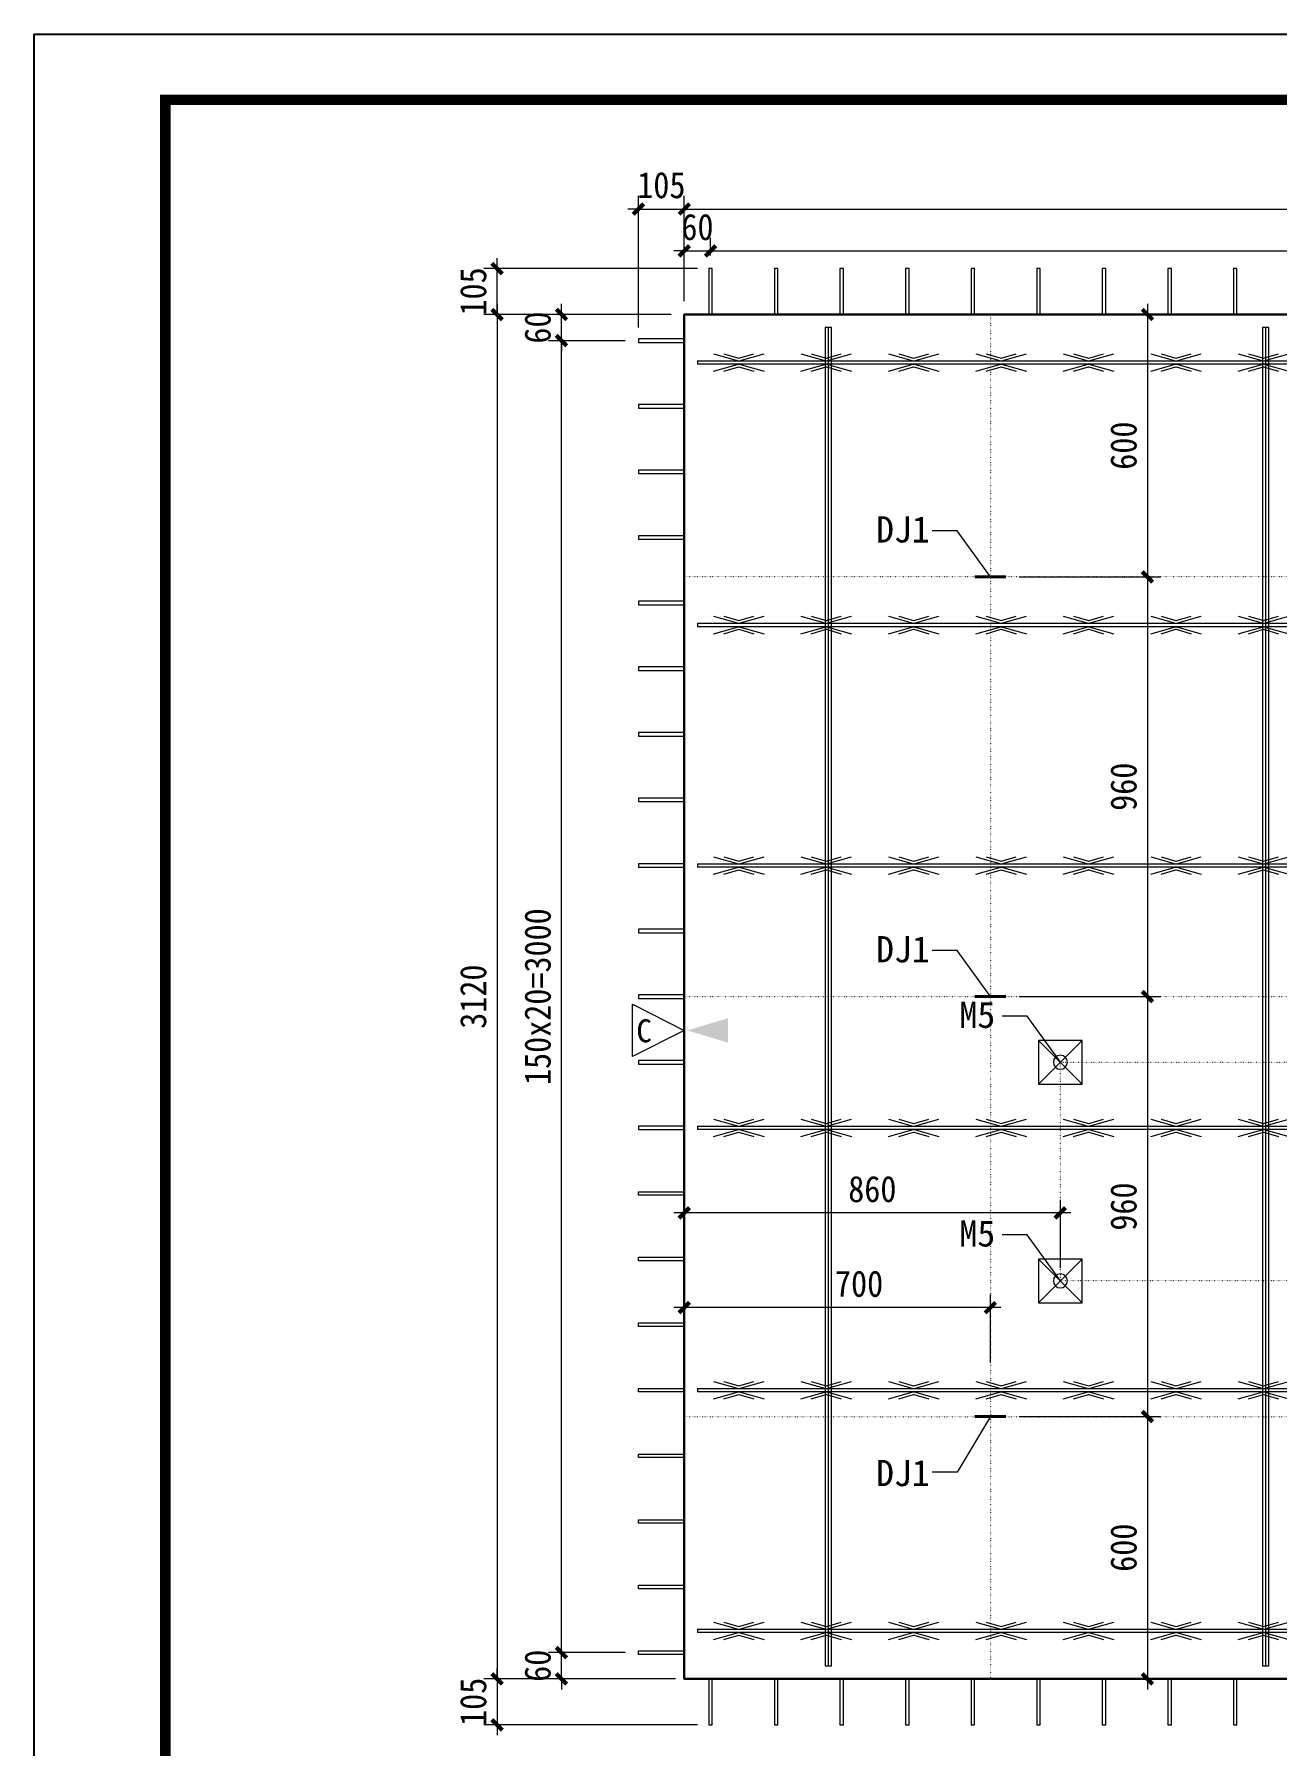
# Model space of a CAD drawing. Header units: millimetres. Extents: x 0 to 28815, y -2 to 20487.
# Drawn here: x 87 to 2929, y 16573 to 20487 of the extents above; entities that cross this region are included whole.
import ezdxf
from ezdxf.enums import TextEntityAlignment as Align

# ---------------------------------------------------------------- set-up
doc = ezdxf.new("R2010")
doc.units = ezdxf.units.MM
doc.linetypes.add('DOT', pattern=[0.25, 0, -0.25])
for name, color, linetype in [('ERECTIONMARK', 8, 'Continuous'), ('图框2', 1, 'Continuous'), ('图框线', 7, 'Continuous'), ('桁架', 4, 'Continuous'), ('钢筋', 7, 'Continuous')]:
    doc.layers.add(name, color=color, linetype=linetype)
for name, color, linetype, lineweight in [('YG-标注', 151, 'Continuous', 15), ('YZ-文字', 4, 'Continuous', 13), ('YZ-符号', 96, 'Continuous', 9), ('墙板支撑', 7, 'Continuous', 15), ('轮廓线', 2, 'Continuous', 13)]:
    doc.layers.add(name, color=color, linetype=linetype, lineweight=lineweight)
doc.styles.add('YZ-样式 2', font='simhei.ttf', dxfattribs={"width": 0.9})
doc.styles.add('图签-黑体', font='simhei.ttf')
doc.styles.add('黑体', font='simhei.ttf')
doc.dimstyles.new('m_sc-10', dxfattribs={"dimtxt": 65, "dimasz": 30, "dimexe": 20, "dimexo": 30, "dimgap": 20, "dimtad": 1, "dimdec": 0, "dimzin": 1, "dimdsep": 46, "dimtxsty": '黑体', "dimblk": 'ARCHTICK', "dimcen": 250, "dimdle": 10, "dimclrd": 256, "dimclre": 256, "dimclrt": 7, "dimazin": 0, "dimtfac": 1, "dimtdec": 0, "dimtix": 1, "dimtmove": 2, "dimatfit": 2, "dimldrblk": 'ARCHTICK', "dimfxl": 1, "dimlwd": -1, "dimlwe": -1, "dimarcsym": 0})
doc.dimstyles.new('YZ-30', dxfattribs={"dimscale": 30, "dimtxt": 2, "dimasz": 0.8, "dimexe": 1, "dimexo": 1, "dimgap": 0.8, "dimtad": 1, "dimdec": 0, "dimzin": 1, "dimdsep": 46, "dimtxsty": 'YZ-样式 2', "dimblk": 'ARCHTICK', "dimcen": 250, "dimdle": 0.8, "dimclrd": 151, "dimclre": 151, "dimclrt": 7, "dimazin": 0, "dimtfac": 1, "dimtdec": 0, "dimtix": 1, "dimtmove": 2, "dimatfit": 2, "dimldrblk": 'ARCHTICK', "dimfxl": 1, "dimlwd": 9, "dimlwe": 9, "dimarcsym": 0})

# ---------------------------------------------------------------- blocks, each defined once
blk = doc.blocks.new('_ArchTick')
at = {"color": 0, "linetype": 'ByBlock', "const_width": 0.4}
blk.add_lwpolyline([(-0.5, -0.5), (0.5, 0.5)], dxfattribs=at)
blk = doc.blocks.new('*D478')
at = {"layer": 'Defpoints', "color": 0, "ltscale": 30, "transparency": 16777216}
for p in [(1574.3, 19846), (1146, 16726), (1584.3, 16726)]:
    blk.add_point(p, dxfattribs=at)
at = {"layer": 'YG-标注', "color": 151, "lineweight": 9, "ltscale": 30, "transparency": 16777216}
for p, q in [((1544.3, 19846), (1116, 19846)), ((1146, 19870), (1146, 16702)), ((1554.3, 16726), (1116, 16726))]:
    blk.add_line(p, q, dxfattribs=at)
at = {"layer": 'YG-标注', "color": 151, "lineweight": 9, "ltscale": 30, "transparency": 16777216, "xscale": 24, "yscale": 24, "zscale": 24}
for p, rotation in [((1146, 19846), 90), ((1146, 16726), 270)]:
    blk.add_blockref('_ArchTick', p, dxfattribs=dict(at, rotation=rotation))
at = {"layer": 'YG-标注', "color": 7, "lineweight": 9, "ltscale": 30, "transparency": 16777216, "insert": (1091.7, 18286), "char_height": 60, "attachment_point": 5, "rotation": 90, "style": 'YZ-样式 2'}
blk.add_mtext('3120', dxfattribs=at)
blk = doc.blocks.new('*D479')
at = {"layer": 'Defpoints', "color": 0, "ltscale": 30, "transparency": 16777216}
for p in [(1584.3, 16726), (1146, 16621), (1634.3, 16621)]:
    blk.add_point(p, dxfattribs=at)
at = {"layer": 'YG-标注', "color": 151, "lineweight": 9, "ltscale": 30, "transparency": 16777216}
for p, q in [((1554.3, 16726), (1116, 16726)), ((1146, 16726), (1146, 16750)), ((1146, 16726), (1146, 16621)), ((1604.3, 16621), (1116, 16621)), ((1146, 16621), (1146, 16597))]:
    blk.add_line(p, q, dxfattribs=at)
at = {"layer": 'YG-标注', "color": 151, "lineweight": 9, "ltscale": 30, "transparency": 16777216, "xscale": 24, "yscale": 24, "zscale": 24}
for p, rotation in [((1146, 16726), 270), ((1146, 16621), 90)]:
    blk.add_blockref('_ArchTick', p, dxfattribs=dict(at, rotation=rotation))
at = {"layer": 'YG-标注', "color": 7, "lineweight": 9, "ltscale": 30, "transparency": 16777216, "insert": (1091.7, 16673.5), "char_height": 60, "attachment_point": 5, "rotation": 90, "style": 'YZ-样式 2'}
blk.add_mtext('105', dxfattribs=at)
blk = doc.blocks.new('*D480')
at = {"layer": 'Defpoints', "color": 0, "ltscale": 30, "transparency": 16777216}
for p in [(1293.3, 19786), (1469.3, 19786), (1469.3, 16786)]:
    blk.add_point(p, dxfattribs=at)
at = {"layer": 'YG-标注', "color": 151, "lineweight": 9, "ltscale": 30, "transparency": 16777216}
for p, q in [((1293.3, 16762), (1293.3, 19810)), ((1439.3, 19786), (1263.3, 19786)), ((1439.3, 16786), (1263.3, 16786))]:
    blk.add_line(p, q, dxfattribs=at)
at = {"layer": 'YG-标注', "color": 151, "lineweight": 9, "ltscale": 30, "transparency": 16777216, "xscale": 24, "yscale": 24, "zscale": 24}
for p, rotation in [((1293.3, 19786), 90), ((1293.3, 16786), 270)]:
    blk.add_blockref('_ArchTick', p, dxfattribs=dict(at, rotation=rotation))
at = {"layer": 'YG-标注', "color": 7, "lineweight": 9, "ltscale": 30, "transparency": 16777216, "insert": (1239, 18286), "char_height": 60, "attachment_point": 5, "rotation": 90, "style": 'YZ-样式 2'}
blk.add_mtext('150x20=3000', dxfattribs=at)
blk = doc.blocks.new('*D481')
at = {"layer": 'Defpoints', "color": 0, "ltscale": 30, "transparency": 16777216}
for p in [(1293.3, 19846), (1574.3, 19846), (1469.3, 19786)]:
    blk.add_point(p, dxfattribs=at)
at = {"layer": 'YG-标注', "color": 151, "lineweight": 9, "ltscale": 30, "transparency": 16777216}
for p, q in [((1544.3, 19846), (1263.3, 19846)), ((1293.3, 19846), (1293.3, 19870)), ((1293.3, 19786), (1293.3, 19846)), ((1439.3, 19786), (1263.3, 19786)), ((1293.3, 19786), (1293.3, 19762))]:
    blk.add_line(p, q, dxfattribs=at)
at = {"layer": 'YG-标注', "color": 151, "lineweight": 9, "ltscale": 30, "transparency": 16777216, "xscale": 24, "yscale": 24, "zscale": 24}
for p, rotation in [((1293.3, 19846), 270), ((1293.3, 19786), 90)]:
    blk.add_blockref('_ArchTick', p, dxfattribs=dict(at, rotation=rotation))
at = {"layer": 'YG-标注', "color": 7, "lineweight": 9, "ltscale": 30, "transparency": 16777216, "insert": (1239, 19816), "char_height": 60, "attachment_point": 5, "rotation": 90, "style": 'YZ-样式 2'}
blk.add_mtext('60', dxfattribs=at)
blk = doc.blocks.new('*D482')
at = {"layer": 'Defpoints', "color": 0, "ltscale": 30, "transparency": 16777216}
for p in [(1293.3, 16786), (1469.3, 16786), (1574.3, 16726)]:
    blk.add_point(p, dxfattribs=at)
at = {"layer": 'YG-标注', "color": 151, "lineweight": 9, "ltscale": 30, "transparency": 16777216}
for p, q in [((1293.3, 16786), (1293.3, 16810)), ((1439.3, 16786), (1263.3, 16786)), ((1293.3, 16726), (1293.3, 16786)), ((1544.3, 16726), (1263.3, 16726)), ((1293.3, 16726), (1293.3, 16702))]:
    blk.add_line(p, q, dxfattribs=at)
at = {"layer": 'YG-标注', "color": 151, "lineweight": 9, "ltscale": 30, "transparency": 16777216, "xscale": 24, "yscale": 24, "zscale": 24}
for p, rotation in [((1293.3, 16786), 270), ((1293.3, 16726), 90)]:
    blk.add_blockref('_ArchTick', p, dxfattribs=dict(at, rotation=rotation))
at = {"layer": 'YG-标注', "color": 7, "lineweight": 9, "ltscale": 30, "transparency": 16777216, "insert": (1239, 16756), "char_height": 60, "attachment_point": 5, "rotation": 90, "style": 'YZ-样式 2'}
blk.add_mtext('60', dxfattribs=at)
blk = doc.blocks.new('*D483')
at = {"layer": 'Defpoints', "color": 0, "ltscale": 30, "transparency": 16777216}
for p in [(1574.3, 20087.1), (1574.3, 19846), (1469.3, 19786)]:
    blk.add_point(p, dxfattribs=at)
at = {"layer": '钢筋', "color": 151, "lineweight": 9, "ltscale": 30, "transparency": 16777216}
for p, q in [((1469.3, 19816), (1469.3, 20117.1)), ((1574.3, 19876), (1574.3, 20117.1)), ((1469.3, 20087.1), (1445.3, 20087.1)), ((1469.3, 20087.1), (1574.3, 20087.1)), ((1574.3, 20087.1), (1598.3, 20087.1))]:
    blk.add_line(p, q, dxfattribs=at)
at = {"layer": '钢筋', "color": 151, "lineweight": 9, "ltscale": 30, "transparency": 16777216, "xscale": 24, "yscale": 24, "zscale": 24}
blk.add_blockref('_ArchTick', (1469.3, 20087.1), dxfattribs=at)
at = {"layer": '钢筋', "color": 151, "lineweight": 9, "ltscale": 30, "transparency": 16777216, "xscale": 24, "yscale": 24, "zscale": 24, "rotation": 180}
blk.add_blockref('_ArchTick', (1574.3, 20087.1), dxfattribs=at)
at = {"layer": '钢筋', "color": 7, "ltscale": 30, "transparency": 16777216, "insert": (1521.8, 20141.4), "char_height": 60, "attachment_point": 5, "style": 'YZ-样式 2'}
blk.add_mtext('105', dxfattribs=at)
blk = doc.blocks.new('*D484')
at = {"layer": 'Defpoints', "color": 0, "ltscale": 30, "transparency": 16777216}
for p in [(1634.3, 19991.2), (1634.3, 19951), (1574.3, 19846)]:
    blk.add_point(p, dxfattribs=at)
at = {"layer": '钢筋', "color": 151, "lineweight": 9, "ltscale": 30, "transparency": 16777216}
for p, q in [((1574.3, 19876), (1574.3, 20021.2)), ((1634.3, 19981), (1634.3, 20021.2)), ((1574.3, 19991.2), (1550.3, 19991.2)), ((1574.3, 19991.2), (1634.3, 19991.2)), ((1634.3, 19991.2), (1658.3, 19991.2))]:
    blk.add_line(p, q, dxfattribs=at)
at = {"layer": '钢筋', "color": 151, "lineweight": 9, "ltscale": 30, "transparency": 16777216, "xscale": 24, "yscale": 24, "zscale": 24}
blk.add_blockref('_ArchTick', (1574.3, 19991.2), dxfattribs=at)
at = {"layer": '钢筋', "color": 151, "lineweight": 9, "ltscale": 30, "transparency": 16777216, "xscale": 24, "yscale": 24, "zscale": 24, "rotation": 180}
blk.add_blockref('_ArchTick', (1634.3, 19991.2), dxfattribs=at)
at = {"layer": '钢筋', "color": 7, "ltscale": 30, "transparency": 16777216, "insert": (1604.3, 20045.6), "char_height": 60, "attachment_point": 5, "style": 'YZ-样式 2'}
blk.add_mtext('60', dxfattribs=at)
blk = doc.blocks.new('*D485')
at = {"layer": 'Defpoints', "color": 0, "ltscale": 30, "transparency": 16777216}
for p in [(1146, 19951), (1634.3, 19951), (1574.3, 19846)]:
    blk.add_point(p, dxfattribs=at)
at = {"layer": '钢筋', "color": 151, "lineweight": 9, "ltscale": 30, "transparency": 16777216}
for p, q in [((1146, 19951), (1146, 19975)), ((1604.3, 19951), (1116, 19951)), ((1146, 19846), (1146, 19951)), ((1544.3, 19846), (1116, 19846)), ((1146, 19846), (1146, 19822))]:
    blk.add_line(p, q, dxfattribs=at)
at = {"layer": '钢筋', "color": 151, "lineweight": 9, "ltscale": 30, "transparency": 16777216, "xscale": 24, "yscale": 24, "zscale": 24}
for p, rotation in [((1146, 19951), 270), ((1146, 19846), 90)]:
    blk.add_blockref('_ArchTick', p, dxfattribs=dict(at, rotation=rotation))
at = {"layer": '钢筋', "color": 7, "ltscale": 30, "transparency": 16777216, "insert": (1091.7, 19898.5), "char_height": 60, "attachment_point": 5, "rotation": 90, "style": 'YZ-样式 2'}
blk.add_mtext('105', dxfattribs=at)
blk = doc.blocks.new('*D486')
at = {"layer": 'Defpoints', "color": 0, "ltscale": 30, "transparency": 16777216}
for p in [(5294.3, 20087.1), (1574.3, 19846), (5294.3, 19846)]:
    blk.add_point(p, dxfattribs=at)
at = {"layer": 'YG-标注', "color": 151, "lineweight": 9, "ltscale": 30, "transparency": 16777216}
for p, q in [((1574.3, 19876), (1574.3, 20117.1)), ((5294.3, 19876), (5294.3, 20117.1)), ((1550.3, 20087.1), (5318.3, 20087.1))]:
    blk.add_line(p, q, dxfattribs=at)
at = {"layer": 'YG-标注', "color": 151, "lineweight": 9, "ltscale": 30, "transparency": 16777216, "xscale": 24, "yscale": 24, "zscale": 24, "rotation": 180}
blk.add_blockref('_ArchTick', (1574.3, 20087.1), dxfattribs=at)
at = {"layer": 'YG-标注', "color": 151, "lineweight": 9, "ltscale": 30, "transparency": 16777216, "xscale": 24, "yscale": 24, "zscale": 24}
blk.add_blockref('_ArchTick', (5294.3, 20087.1), dxfattribs=at)
at = {"layer": 'YG-标注', "color": 7, "lineweight": 9, "ltscale": 30, "transparency": 16777216, "insert": (3434.3, 20141.4), "char_height": 60, "attachment_point": 5, "style": 'YZ-样式 2'}
blk.add_mtext('3720', dxfattribs=at)
blk = doc.blocks.new('*D489')
at = {"layer": 'Defpoints', "color": 0, "ltscale": 30, "transparency": 16777216}
for p in [(5234.3, 19991.2), (1634.3, 19951), (5234.3, 19951)]:
    blk.add_point(p, dxfattribs=at)
at = {"layer": '钢筋', "color": 151, "lineweight": 9, "ltscale": 30, "transparency": 16777216}
for p, q in [((1634.3, 19981), (1634.3, 20021.2)), ((5234.3, 19981), (5234.3, 20021.2)), ((1610.3, 19991.2), (5258.3, 19991.2))]:
    blk.add_line(p, q, dxfattribs=at)
at = {"layer": '钢筋', "color": 151, "lineweight": 9, "ltscale": 30, "transparency": 16777216, "xscale": 24, "yscale": 24, "zscale": 24, "rotation": 180}
blk.add_blockref('_ArchTick', (1634.3, 19991.2), dxfattribs=at)
at = {"layer": '钢筋', "color": 151, "lineweight": 9, "ltscale": 30, "transparency": 16777216, "xscale": 24, "yscale": 24, "zscale": 24}
blk.add_blockref('_ArchTick', (5234.3, 19991.2), dxfattribs=at)
at = {"layer": '钢筋', "color": 7, "ltscale": 30, "transparency": 16777216, "insert": (3434.3, 20045.6), "char_height": 60, "attachment_point": 5, "style": 'YZ-样式 2'}
blk.add_mtext('150x24=3600', dxfattribs=at)
blk = doc.blocks.new('A$C417965C4')
at = {"layer": '桁架', "color": 4, "lineweight": 9}
for p, q in [((-3660, 4), (-3660, -4)), ((0, -4), (0, 4))]:
    blk.add_line(p, q, dxfattribs=at)
for points in [[(-3660, 4), (0, 4)], [(-3623.2, 20), (-3566.3, 4), (-3564.5, 4), (-3507.6, 20)], [(-3599.7, 20), (-3565.5, 10), (-3565.2, 10), (-3531.1, 20)], [(-3423.2, 20), (-3366.3, 4), (-3364.5, 4), (-3307.6, 20)], [(-3399.7, 20), (-3365.5, 10), (-3365.2, 10), (-3331.1, 20)], [(-3223.2, 20), (-3166.3, 4), (-3164.5, 4), (-3107.6, 20)], [(-3199.7, 20), (-3165.5, 10), (-3165.2, 10), (-3131.1, 20)], [(-3023.2, 20), (-2966.3, 4), (-2964.5, 4), (-2907.6, 20)], [(-2999.7, 20), (-2965.5, 10), (-2965.2, 10), (-2931.1, 20)], [(-2823.2, 20), (-2766.3, 4), (-2764.5, 4), (-2707.6, 20)], [(-2799.7, 20), (-2765.5, 10), (-2765.2, 10), (-2731.1, 20)], [(-2623.2, 20), (-2566.3, 4), (-2564.5, 4), (-2507.6, 20)], [(-2599.7, 20), (-2565.5, 10), (-2565.2, 10), (-2531.1, 20)], [(-2423.2, 20), (-2366.3, 4), (-2364.5, 4), (-2307.6, 20)], [(-2399.7, 20), (-2365.5, 10), (-2365.2, 10), (-2331.1, 20)], [(-2223.2, 20), (-2166.3, 4), (-2164.5, 4), (-2107.6, 20)], [(-2199.7, 20), (-2165.5, 10), (-2165.2, 10), (-2131.1, 20)], [(-2023.2, 20), (-1966.3, 4), (-1964.5, 4), (-1907.6, 20)], [(-1999.7, 20), (-1965.5, 10), (-1965.2, 10), (-1931.1, 20)], [(-1823.2, 20), (-1766.3, 4), (-1764.5, 4), (-1707.6, 20)], [(-1799.7, 20), (-1765.5, 10), (-1765.2, 10), (-1731.1, 20)], [(-1623.2, 20), (-1566.3, 4), (-1564.5, 4), (-1507.6, 20)], [(-1599.7, 20), (-1565.5, 10), (-1565.2, 10), (-1531.1, 20)], [(-1423.2, 20), (-1366.3, 4), (-1364.5, 4), (-1307.6, 20)], [(-1399.7, 20), (-1365.5, 10), (-1365.2, 10), (-1331.1, 20)], [(-1223.2, 20), (-1166.3, 4), (-1164.5, 4), (-1107.6, 20)], [(-1199.7, 20), (-1165.5, 10), (-1165.2, 10), (-1131.1, 20)], [(-1022.9, 20), (-966, 4), (-964.1, 4), (-907.3, 20)], [(-999.4, 20), (-965.2, 10), (-964.9, 10), (-930.8, 20)], [(-822.9, 20), (-766, 4), (-764.1, 4), (-707.3, 20)], [(-799.4, 20), (-765.2, 10), (-764.9, 10), (-730.8, 20)], [(-622.9, 20), (-566, 4), (-564.1, 4), (-507.3, 20)], [(-599.4, 20), (-565.2, 10), (-564.9, 10), (-530.8, 20)], [(-422.9, 20), (-366, 4), (-364.1, 4), (-307.3, 20)], [(-399.4, 20), (-365.2, 10), (-364.9, 10), (-330.8, 20)], [(-222.4, 20), (-165.5, 4), (-163.7, 4), (-106.8, 20)], [(-198.9, 20), (-164.8, 10), (-164.4, 10), (-130.3, 20)], [(-22.4, 20), (0, 13.7)], [(0, -4), (-3660, -4)], [(-3623.2, -20), (-3566.3, -4), (-3564.5, -4), (-3507.6, -20)], [(-3599.7, -20), (-3565.5, -10), (-3565.2, -10), (-3531.1, -20)], [(-3423.2, -20), (-3366.3, -4), (-3364.5, -4), (-3307.6, -20)], [(-3399.7, -20), (-3365.5, -10), (-3365.2, -10), (-3331.1, -20)], [(-3223.2, -20), (-3166.3, -4), (-3164.5, -4), (-3107.6, -20)], [(-3199.7, -20), (-3165.5, -10), (-3165.2, -10), (-3131.1, -20)], [(-3023.2, -20), (-2966.3, -4), (-2964.5, -4), (-2907.6, -20)], [(-2999.7, -20), (-2965.5, -10), (-2965.2, -10), (-2931.1, -20)], [(-2823.2, -20), (-2766.3, -4), (-2764.5, -4), (-2707.6, -20)], [(-2799.7, -20), (-2765.5, -10), (-2765.2, -10), (-2731.1, -20)], [(-2623.2, -20), (-2566.3, -4), (-2564.5, -4), (-2507.6, -20)], [(-2599.7, -20), (-2565.5, -10), (-2565.2, -10), (-2531.1, -20)], [(-2423.2, -20), (-2366.3, -4), (-2364.5, -4), (-2307.6, -20)], [(-2399.7, -20), (-2365.5, -10), (-2365.2, -10), (-2331.1, -20)], [(-2223.2, -20), (-2166.3, -4), (-2164.5, -4), (-2107.6, -20)], [(-2199.7, -20), (-2165.5, -10), (-2165.2, -10), (-2131.1, -20)], [(-2023.2, -20), (-1966.3, -4), (-1964.5, -4), (-1907.6, -20)], [(-1999.7, -20), (-1965.5, -10), (-1965.2, -10), (-1931.1, -20)], [(-1823.2, -20), (-1766.3, -4), (-1764.5, -4), (-1707.6, -20)], [(-1799.7, -20), (-1765.5, -10), (-1765.2, -10), (-1731.1, -20)], [(-1623.2, -20), (-1566.3, -4), (-1564.5, -4), (-1507.6, -20)], [(-1599.7, -20), (-1565.5, -10), (-1565.2, -10), (-1531.1, -20)], [(-1423.2, -20), (-1366.3, -4), (-1364.5, -4), (-1307.6, -20)], [(-1399.7, -20), (-1365.5, -10), (-1365.2, -10), (-1331.1, -20)], [(-1223.2, -20), (-1166.3, -4), (-1164.5, -4), (-1107.6, -20)], [(-1199.7, -20), (-1165.5, -10), (-1165.2, -10), (-1131.1, -20)], [(-1022.9, -20), (-966, -4), (-964.1, -4), (-907.3, -20)], [(-999.4, -20), (-965.2, -10), (-964.9, -10), (-930.8, -20)], [(-822.9, -20), (-766, -4), (-764.1, -4), (-707.3, -20)], [(-799.4, -20), (-765.2, -10), (-764.9, -10), (-730.8, -20)], [(-622.9, -20), (-566, -4), (-564.1, -4), (-507.3, -20)], [(-599.4, -20), (-565.2, -10), (-564.9, -10), (-530.8, -20)], [(-422.9, -20), (-366, -4), (-364.1, -4), (-307.3, -20)], [(-399.4, -20), (-365.2, -10), (-364.9, -10), (-330.8, -20)], [(-222.4, -20), (-165.5, -4), (-163.7, -4), (-106.8, -20)], [(-198.9, -20), (-164.8, -10), (-164.4, -10), (-130.3, -20)], [(-22.4, -20), (0, -13.7)]]:
    blk.add_lwpolyline(points, dxfattribs=at)
blk = doc.blocks.new('*D492')
at = {"layer": 'Defpoints', "color": 0, "ltscale": 30, "transparency": 16777216}
for p in [(1574.3, 17574.9), (1574.3, 17418.7), (2274.3, 17419.2)]:
    blk.add_point(p, dxfattribs=at)
at = {"layer": 'YG-标注', "color": 151, "lineweight": 9, "ltscale": 30, "transparency": 16777216}
for p, q in [((2298.3, 17574.9), (1550.3, 17574.9)), ((1574.3, 17448.7), (1574.3, 17604.9)), ((2274.3, 17449.2), (2274.3, 17604.9))]:
    blk.add_line(p, q, dxfattribs=at)
at = {"layer": 'YG-标注', "color": 151, "lineweight": 9, "ltscale": 30, "transparency": 16777216, "xscale": 24, "yscale": 24, "zscale": 24, "rotation": 180}
blk.add_blockref('_ArchTick', (1574.3, 17574.9), dxfattribs=at)
at = {"layer": 'YG-标注', "color": 151, "lineweight": 9, "ltscale": 30, "transparency": 16777216, "xscale": 24, "yscale": 24, "zscale": 24}
blk.add_blockref('_ArchTick', (2274.3, 17574.9), dxfattribs=at)
at = {"layer": 'YG-标注', "color": 7, "lineweight": 9, "ltscale": 30, "transparency": 16777216, "insert": (1974, 17629.2), "char_height": 60, "attachment_point": 5, "style": 'YZ-样式 2'}
blk.add_mtext('700', dxfattribs=at)
blk = doc.blocks.new('A$C0ABE7B75')
at = {"layer": '钢筋', "color": 4, "lineweight": 13}
for points in [[(-7.3, 0), (7.2, 0), (7.2, 3000), (7.2, 3060), (-7.3, 3060)], [(-7.3, 3060), (-7.3, 3060), (-7.3, 0)], [(-0.8, 3060), (-0.8, 3000), (-0.8, 0)]]:
    blk.add_lwpolyline(points, dxfattribs=at)
blk = doc.blocks.new('*D514')
at = {"layer": 'Defpoints', "color": 0, "ltscale": 30, "transparency": 16777216}
for p in [(2296.9, 19846), (2310, 19246), (2633.5, 19246)]:
    blk.add_point(p, dxfattribs=at)
at = {"layer": 'YG-标注', "color": 151, "lineweight": 9, "ltscale": 30, "transparency": 16777216}
for p, q in [((2326.9, 19846), (2663.5, 19846)), ((2633.5, 19870), (2633.5, 19222)), ((2340, 19246), (2663.5, 19246))]:
    blk.add_line(p, q, dxfattribs=at)
at = {"layer": 'YG-标注', "color": 151, "lineweight": 9, "ltscale": 30, "transparency": 16777216, "xscale": 24, "yscale": 24, "zscale": 24}
for p, rotation in [((2633.5, 19846), 90), ((2633.5, 19246), 270)]:
    blk.add_blockref('_ArchTick', p, dxfattribs=dict(at, rotation=rotation))
at = {"layer": 'YG-标注', "color": 7, "ltscale": 30, "transparency": 16777216, "insert": (2579.1, 19546), "char_height": 60, "attachment_point": 5, "rotation": 90, "style": 'YZ-样式 2'}
blk.add_mtext('600', dxfattribs=at)
blk = doc.blocks.new('*D515')
at = {"layer": 'Defpoints', "color": 0, "ltscale": 30, "transparency": 16777216}
for p in [(2310, 19246), (2310, 18286), (2633.5, 18286)]:
    blk.add_point(p, dxfattribs=at)
at = {"layer": 'YG-标注', "color": 151, "lineweight": 9, "ltscale": 30, "transparency": 16777216}
for p, q in [((2633.5, 19270), (2633.5, 18262)), ((2340, 19246), (2663.5, 19246)), ((2340, 18286), (2663.5, 18286))]:
    blk.add_line(p, q, dxfattribs=at)
at = {"layer": 'YG-标注', "color": 151, "lineweight": 9, "ltscale": 30, "transparency": 16777216, "xscale": 24, "yscale": 24, "zscale": 24}
for p, rotation in [((2633.5, 19246), 90), ((2633.5, 18286), 270)]:
    blk.add_blockref('_ArchTick', p, dxfattribs=dict(at, rotation=rotation))
at = {"layer": 'YG-标注', "color": 7, "ltscale": 30, "transparency": 16777216, "insert": (2579.1, 18766), "char_height": 60, "attachment_point": 5, "rotation": 90, "style": 'YZ-样式 2'}
blk.add_mtext('960', dxfattribs=at)
blk = doc.blocks.new('*D516')
at = {"layer": 'Defpoints', "color": 0, "ltscale": 30, "transparency": 16777216}
for p in [(2310, 18286), (2310, 17326), (2633.5, 17326)]:
    blk.add_point(p, dxfattribs=at)
at = {"layer": 'YG-标注', "color": 151, "lineweight": 9, "ltscale": 30, "transparency": 16777216}
for p, q in [((2340, 18286), (2663.5, 18286)), ((2633.5, 18310), (2633.5, 17302)), ((2340, 17326), (2663.5, 17326))]:
    blk.add_line(p, q, dxfattribs=at)
at = {"layer": 'YG-标注', "color": 151, "lineweight": 9, "ltscale": 30, "transparency": 16777216, "xscale": 24, "yscale": 24, "zscale": 24}
for p, rotation in [((2633.5, 18286), 90), ((2633.5, 17326), 270)]:
    blk.add_blockref('_ArchTick', p, dxfattribs=dict(at, rotation=rotation))
at = {"layer": 'YG-标注', "color": 7, "ltscale": 30, "transparency": 16777216, "insert": (2579.1, 17806), "char_height": 60, "attachment_point": 5, "rotation": 90, "style": 'YZ-样式 2'}
blk.add_mtext('960', dxfattribs=at)
blk = doc.blocks.new('*D517')
at = {"layer": 'Defpoints', "color": 0, "ltscale": 30, "transparency": 16777216}
for p in [(2310, 17326), (2298.1, 16726), (2633.5, 16726)]:
    blk.add_point(p, dxfattribs=at)
at = {"layer": 'YG-标注', "color": 151, "lineweight": 9, "ltscale": 30, "transparency": 16777216}
for p, q in [((2633.5, 17350), (2633.5, 16702)), ((2340, 17326), (2663.5, 17326)), ((2328.1, 16726), (2663.5, 16726))]:
    blk.add_line(p, q, dxfattribs=at)
at = {"layer": 'YG-标注', "color": 151, "lineweight": 9, "ltscale": 30, "transparency": 16777216, "xscale": 24, "yscale": 24, "zscale": 24}
for p, rotation in [((2633.5, 17326), 90), ((2633.5, 16726), 270)]:
    blk.add_blockref('_ArchTick', p, dxfattribs=dict(at, rotation=rotation))
at = {"layer": 'YG-标注', "color": 7, "ltscale": 30, "transparency": 16777216, "insert": (2579.1, 17026), "char_height": 60, "attachment_point": 5, "rotation": 90, "style": 'YZ-样式 2'}
blk.add_mtext('600', dxfattribs=at)
blk = doc.blocks.new('A$C6C6A476D')
at = {"layer": '墙板支撑', "color": 6, "ltscale": 30}
for p, q in [((50, 50), (-50, -50)), ((-50, 50), (50, -50))]:
    blk.add_line(p, q, dxfattribs=at)
blk.add_lwpolyline([(-50, 50), (50, 50), (50, -50), (-50, -50)], close=True, dxfattribs=at)
blk.add_circle((0, 0), 16, dxfattribs=at)
blk = doc.blocks.new('A$C35D967A2')
at = {"layer": '墙板支撑', "color": 0, "ltscale": 30}
for p in [(50, 50), (550, 50)]:
    blk.add_blockref('A$C6C6A476D', p, dxfattribs=at)
blk = doc.blocks.new('*D524')
at = {"layer": 'Defpoints', "color": 0, "ltscale": 30, "transparency": 16777216}
for p in [(1574.3, 17791.4), (1574.3, 17636), (2434.3, 17636)]:
    blk.add_point(p, dxfattribs=at)
at = {"layer": 'YZ-文字', "color": 151, "lineweight": 9, "ltscale": 30, "transparency": 16777216}
for p, q in [((1574.3, 17666), (1574.3, 17821.4)), ((2434.3, 17666), (2434.3, 17821.4)), ((2458.3, 17791.4), (1550.3, 17791.4))]:
    blk.add_line(p, q, dxfattribs=at)
at = {"layer": 'YZ-文字', "color": 151, "lineweight": 9, "ltscale": 30, "transparency": 16777216, "xscale": 24, "yscale": 24, "zscale": 24, "rotation": 180}
blk.add_blockref('_ArchTick', (1574.3, 17791.4), dxfattribs=at)
at = {"layer": 'YZ-文字', "color": 151, "lineweight": 9, "ltscale": 30, "transparency": 16777216, "xscale": 24, "yscale": 24, "zscale": 24}
blk.add_blockref('_ArchTick', (2434.3, 17791.4), dxfattribs=at)
at = {"layer": 'YZ-文字', "color": 7, "ltscale": 30, "transparency": 16777216, "insert": (2004.3, 17845.7), "char_height": 60, "attachment_point": 5, "style": 'YZ-样式 2'}
blk.add_mtext('860', dxfattribs=at)

msp = doc.modelspace()

# ---------------------------------------------------------------- hatches: boundary and pattern name
at = {"layer": 'YZ-符号', "lineweight": 15}
msp.add_hatch(color=1, dxfattribs=at).paths.add_polyline_path([(1581.2, 18208.8), (1674.3, 18180.7), (1674.3, 18236.8)])

# ---------------------------------------------------------------- linework, layer by layer
at = {"layer": 'ERECTIONMARK', "color": 3, "lineweight": 40}
for p, q in [((2238.5, 19246), (2310, 19246)), ((2238.5, 18286), (2310, 18286)), ((2238.5, 17326), (2310, 17326))]:
    msp.add_line(p, q, dxfattribs=at)
at = {"layer": 'YZ-符号', "color": 253, "linetype": 'DOT', "lineweight": 13, "ltscale": 5}
for p, q in [((2274.3, 19846), (2274.3, 16726)), ((1574.3, 19246.4), (5294.3, 19246.4)), ((1574.3, 18286.4), (5294.3, 18286.4)), ((1574.3, 17325.5), (5294.3, 17325.5))]:
    msp.add_line(p, q, dxfattribs=at)
at = {"layer": 'YZ-符号', "color": 1, "lineweight": 15}
msp.add_lwpolyline([(1574.3, 18208.8), (1455.9, 18149.1), (1455.9, 18268.5)], close=True, dxfattribs=at)
at = {"layer": 'YZ-符号', "color": 253, "linetype": 'DOT', "lineweight": 13, "ltscale": 5}
msp.add_lwpolyline([(2434.3, 18136), (4434.3, 18136), (4434.3, 17636), (2434.3, 17636)], close=True, dxfattribs=at)
at = {"layer": '图框2', "color": 1}
msp.add_lwpolyline([(87.4, 11576.7), (87.4, 20486.7), (12687.4, 20486.7), (12687.4, 11576.7)], close=True, dxfattribs=at)
at = {"layer": '图框线', "const_width": 24}
msp.add_lwpolyline([(387.4, 20336.7), (12537.4, 20336.7), (12537.4, 11726.7), (387.4, 11726.7)], close=True, dxfattribs=at)
at = {"layer": '轮廓线', "color": 2, "lineweight": 30}
msp.add_lwpolyline([(5294.3, 19846), (5294.3, 16726), (1574.3, 16726), (1574.3, 19846)], close=True, dxfattribs=at)
at = {"layer": '钢筋', "color": 5, "lineweight": 13}
for points in [[(1638.3, 19846), (1638.3, 19951), (1630.3, 19951), (1630.3, 19846)], [(1788.3, 19846), (1788.3, 19951), (1780.3, 19951), (1780.3, 19846)], [(1938.3, 19846), (1938.3, 19951), (1930.3, 19951), (1930.3, 19846)], [(2088.3, 19846), (2088.3, 19951), (2080.3, 19951), (2080.3, 19846)], [(2238.3, 19846), (2238.3, 19951), (2230.3, 19951), (2230.3, 19846)], [(2388.3, 19846), (2388.3, 19951), (2380.3, 19951), (2380.3, 19846)], [(2538.3, 19846), (2538.3, 19951), (2530.3, 19951), (2530.3, 19846)], [(2688.3, 19846), (2688.3, 19951), (2680.3, 19951), (2680.3, 19846)], [(2838.3, 19846), (2838.3, 19951), (2830.3, 19951), (2830.3, 19846)], [(1630.3, 16726), (1630.3, 16621), (1638.3, 16621), (1638.3, 16726)], [(1780.3, 16726), (1780.3, 16621), (1788.3, 16621), (1788.3, 16726)], [(1930.3, 16726), (1930.3, 16621), (1938.3, 16621), (1938.3, 16726)], [(2080.3, 16726), (2080.3, 16621), (2088.3, 16621), (2088.3, 16726)], [(2230.3, 16726), (2230.3, 16621), (2238.3, 16621), (2238.3, 16726)], [(2380.3, 16726), (2380.3, 16621), (2388.3, 16621), (2388.3, 16726)], [(2530.3, 16726), (2530.3, 16621), (2538.3, 16621), (2538.3, 16726)], [(2680.3, 16726), (2680.3, 16621), (2688.3, 16621), (2688.3, 16726)], [(2830.3, 16726), (2830.3, 16621), (2838.3, 16621), (2838.3, 16726)]]:
    msp.add_lwpolyline(points, dxfattribs=at)
at = {"layer": '钢筋', "color": 1, "lineweight": 13}
for points in [[(1574.3, 19790), (1469.3, 19790), (1469.3, 19782), (1574.3, 19782)], [(1574.3, 19640), (1469.3, 19640), (1469.3, 19632), (1574.3, 19632)], [(1574.3, 19490), (1469.3, 19490), (1469.3, 19482), (1574.3, 19482)], [(1574.3, 19340), (1469.3, 19340), (1469.3, 19332), (1574.3, 19332)], [(1574.3, 19190), (1469.3, 19190), (1469.3, 19182), (1574.3, 19182)], [(1574.3, 19040), (1469.3, 19040), (1469.3, 19032), (1574.3, 19032)], [(1574.3, 18890), (1469.3, 18890), (1469.3, 18882), (1574.3, 18882)], [(1574.3, 18740), (1469.3, 18740), (1469.3, 18732), (1574.3, 18732)], [(1574.3, 18590), (1469.3, 18590), (1469.3, 18582), (1574.3, 18582)], [(1574.3, 18440), (1469.3, 18440), (1469.3, 18432), (1574.3, 18432)], [(1574.3, 18290), (1469.3, 18290), (1469.3, 18282), (1574.3, 18282)], [(1574.3, 18140), (1469.3, 18140), (1469.3, 18132), (1574.3, 18132)], [(1574.3, 17990), (1469.3, 17990), (1469.3, 17982), (1574.3, 17982)], [(1574.3, 17832), (1469.3, 17832), (1469.3, 17840), (1574.3, 17840)], [(1574.3, 17682), (1469.3, 17682), (1469.3, 17690), (1574.3, 17690)], [(1574.3, 17532), (1469.3, 17532), (1469.3, 17540), (1574.3, 17540)], [(1574.3, 17382), (1469.3, 17382), (1469.3, 17390), (1574.3, 17390)], [(1574.3, 17232), (1469.3, 17232), (1469.3, 17240), (1574.3, 17240)], [(1574.3, 17082), (1469.3, 17082), (1469.3, 17090), (1574.3, 17090)], [(1574.3, 16932), (1469.3, 16932), (1469.3, 16940), (1574.3, 16940)], [(1574.3, 16782), (1469.3, 16782), (1469.3, 16790), (1574.3, 16790)]]:
    msp.add_lwpolyline(points, dxfattribs=at)

# ---------------------------------------------------------------- block references
at = {"layer": 'YG-标注', "color": 0, "ltscale": 30}
for name, p in [('A$C0ABE7B75', (1904, 16756)), ('A$C0ABE7B75', (2904, 16756)), ('A$C417965C4', (5264.3, 19736)), ('A$C417965C4', (5264.3, 19136)), ('A$C417965C4', (5264.3, 18586)), ('A$C417965C4', (5264.3, 17986)), ('A$C417965C4', (5264.3, 17386)), ('A$C417965C4', (5264.3, 16836))]:
    msp.add_blockref(name, p, dxfattribs=at)
at = {"layer": '墙板支撑', "xscale": -1, "rotation": 270}
msp.add_blockref('A$C35D967A2', (2384.3, 17586), dxfattribs=at)

# ---------------------------------------------------------------- texts
at = {"layer": 'YZ-文字', "style": '黑体'}
for s, p in [('DJ1', (2012.9, 19354.5)), ('DJ1', (2012.9, 18394.5)), ('M5', (2203.7, 18244.6)), ('M5', (2203.7, 17744.6)), ('DJ1', (2012.9, 17196.7))]:
    msp.add_text(s, height=60, dxfattribs=at).set_placement(p, align=Align.MIDDLE_LEFT)
at = {"layer": 'YZ-符号', "color": 1, "lineweight": 15, "style": '图签-黑体'}
msp.add_text('C', height=52.5, dxfattribs=at).set_placement((1464.5, 18181.7))

# ---------------------------------------------------------------- dimensions: what is measured, and where the dimension line sits
at = {"layer": 'YG-标注', "color": 0, "lineweight": 9, "ltscale": 30}
dim = msp.add_linear_dim(base=(5294.3, 20087.1), p1=(1574.3, 19846), p2=(5294.3, 19846), dimstyle='YZ-30', dxfattribs=at)
dim.commit()
dim.dimension.update_dxf_attribs({"geometry": '*D486', "text_midpoint": (3434.3, 20141.4)})
for base, p1, p2, angle, picture, middle in [((1146, 16726), (1574.3, 19846), (1584.3, 16726), 270, '*D478', (1091.7, 18286)), ((1293.3, 19846), (1469.3, 19786), (1574.3, 19846), 90, '*D481', (1239, 19816)), ((1293.3, 16786), (1574.3, 16726), (1469.3, 16786), 90, '*D482', (1239, 16756)), ((1146, 16621), (1584.3, 16726), (1634.3, 16621), 90, '*D479', (1091.7, 16673.5))]:
    dim = msp.add_linear_dim(base=base, p1=p1, p2=p2, angle=angle, dimstyle='YZ-30', dxfattribs=at)
    dim.commit()
    dim.dimension.update_dxf_attribs({"geometry": picture, "text_midpoint": middle})
at = {"layer": 'YG-标注', "color": 0, "ltscale": 30}
for base, p1, p2, picture, middle in [((2633.5, 19246), (2296.9, 19846), (2310, 19246), '*D514', (2579.1, 19546)), ((2633.5, 18286), (2310, 19246), (2310, 18286), '*D515', (2579.1, 18766)), ((2633.5, 17326), (2310, 18286), (2310, 17326), '*D516', (2579.1, 17806)), ((2633.5, 16726), (2310, 17326), (2298.1, 16726), '*D517', (2579.1, 17026))]:
    dim = msp.add_linear_dim(base=base, p1=p1, p2=p2, angle=90, dimstyle='YZ-30', dxfattribs=at)
    dim.commit()
    dim.dimension.update_dxf_attribs({"geometry": picture, "text_midpoint": middle})
at = {"layer": 'YG-标注', "color": 0, "lineweight": 9, "ltscale": 30}
dim = msp.add_linear_dim(base=(1293.3, 19786), p1=(1469.3, 16786), p2=(1469.3, 19786), angle=90, text='150x20=<>', dimstyle='YZ-30', dxfattribs=at)
dim.commit()
dim.dimension.update_dxf_attribs({"geometry": '*D480', "text_midpoint": (1239, 18286)})
dim = msp.add_linear_dim(base=(1574.3, 17574.9), p1=(2274.3, 17419.2), p2=(1574.3, 17418.7), dimstyle='YZ-30', dxfattribs=at)
dim.commit()
dim.dimension.update_dxf_attribs({"geometry": '*D492', "text_midpoint": (1974, 17629.2), "dimtype": 160})
at = {"layer": 'YZ-文字', "color": 0, "ltscale": 30}
dim = msp.add_aligned_dim(p1=(2434.3, 17636), p2=(1574.3, 17636), distance=-155.4, dimstyle='YZ-30', dxfattribs=at)
dim.commit()
dim.dimension.update_dxf_attribs({"geometry": '*D524', "text_midpoint": (2004.3, 17845.7)})
at = {"layer": '钢筋', "color": 0, "ltscale": 30}
for base, p1, p2, picture, middle in [((1574.3, 20087.1), (1469.3, 19786), (1574.3, 19846), '*D483', (1521.8, 20141.4)), ((1634.3, 19991.2), (1574.3, 19846), (1634.3, 19951), '*D484', (1604.3, 20045.6))]:
    dim = msp.add_linear_dim(base=base, p1=p1, p2=p2, dimstyle='YZ-30', dxfattribs=at)
    dim.commit()
    dim.dimension.update_dxf_attribs({"geometry": picture, "text_midpoint": middle})
dim = msp.add_linear_dim(base=(5234.3, 19991.2), p1=(1634.3, 19951), p2=(5234.3, 19951), text='150x24=<>', dimstyle='YZ-30', dxfattribs=at)
dim.commit()
dim.dimension.update_dxf_attribs({"geometry": '*D489', "text_midpoint": (3434.3, 20045.6)})
dim = msp.add_linear_dim(base=(1146, 19951), p1=(1574.3, 19846), p2=(1634.3, 19951), angle=90, dimstyle='YZ-30', dxfattribs=at)
dim.commit()
dim.dimension.update_dxf_attribs({"geometry": '*D485', "text_midpoint": (1091.7, 19898.5)})

# ---------------------------------------------------------------- leaders
at = {"layer": 'YZ-符号', "lineweight": 13}
for points in [[(2274.3, 19246), (2198.6, 19351.2), (2141, 19351.2)], [(2274.3, 18286), (2198.6, 18391.2), (2141, 18391.2)], [(2434.3, 18136), (2358.6, 18241.2), (2301, 18241.2)], [(2434.3, 17636), (2358.6, 17741.2), (2301, 17741.2)], [(2274.3, 17326), (2198.6, 17198.4), (2141, 17198.4)]]:
    msp.add_leader(points, dimstyle='m_sc-10', override={"dimasz": 5, "dimldrblk": 'Dot'}, dxfattribs=at)

doc.saveas('drawing.dxf')
